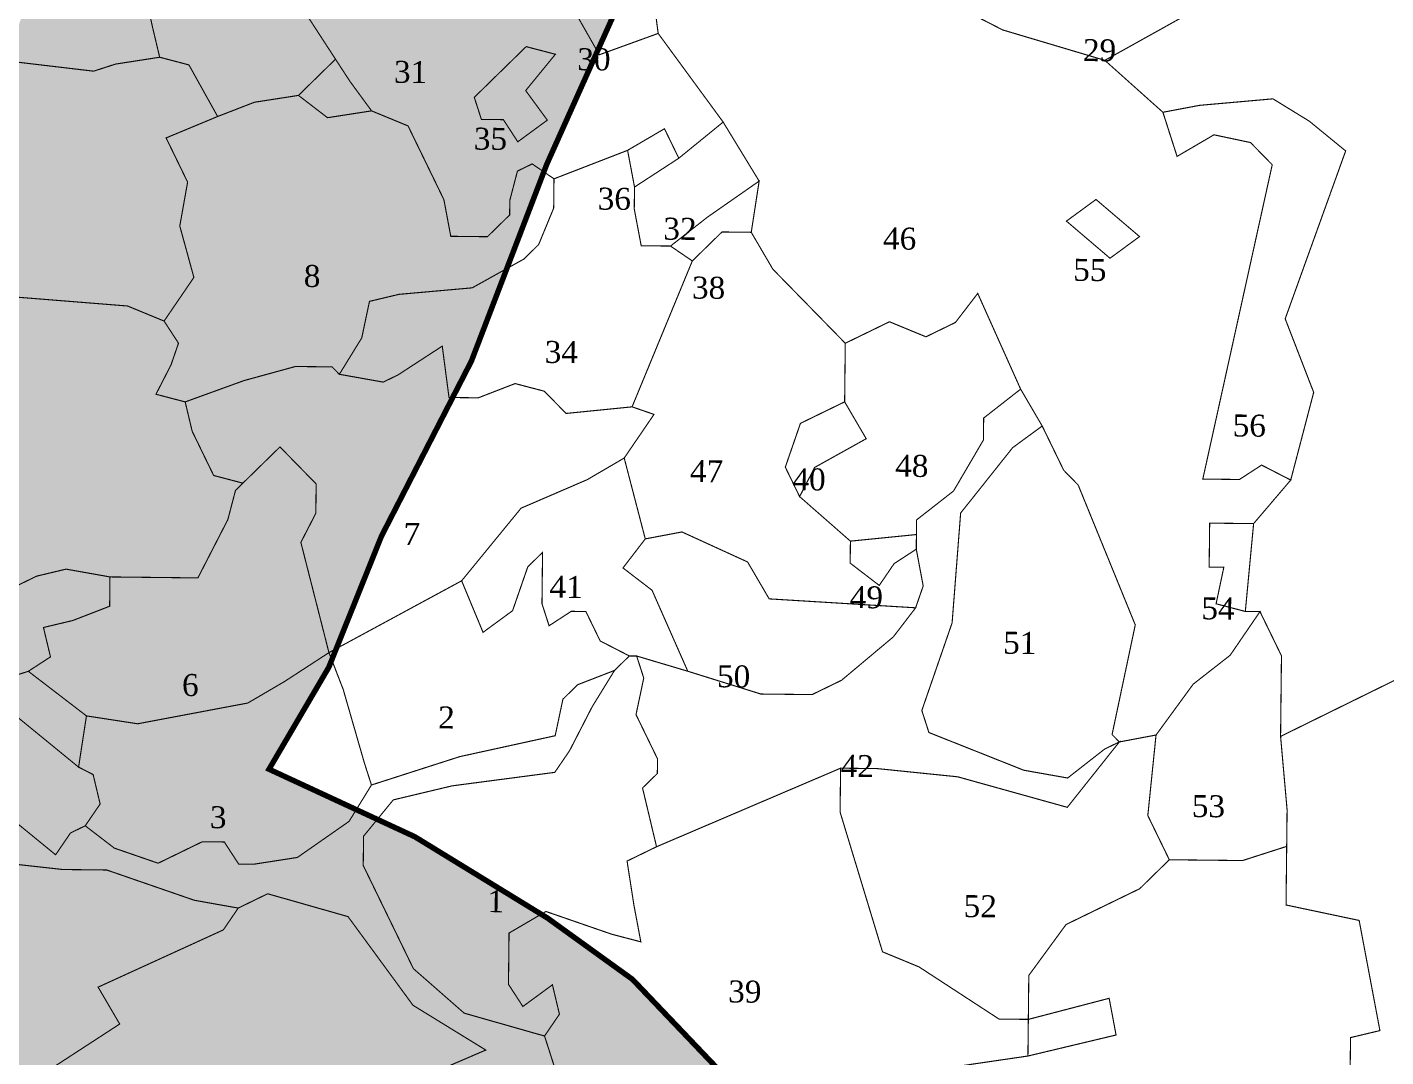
# Model space of a CAD drawing. Header units: metres. Extents: x 294533 to 301305, y 1963486 to 1977426.
# Drawn here: x 298158 to 298904, y 1970625 to 1971190 of the extents above; entities that cross this region are included whole.
import ezdxf

# ---------------------------------------------------------------- set-up
doc = ezdxf.new("R2010")
doc.units = ezdxf.units.M
for name, color, linetype in [('500M CRZ LINE', 11, 'Continuous'), ('NDZ-500M FROM CRZ', 2, 'Continuous'), ('SURVEY NO.', 7, 'Continuous'), ('SURVEY PLOT BOUNDARY', 35, 'Continuous')]:
    doc.layers.add(name, color=color, linetype=linetype)
doc.styles.get("Standard").update_dxf_attribs({"font": 'times.ttf'})

# ---------------------------------------------------------------- blocks, each defined once
blk = doc.blocks.new('45')
at = {"layer": 'NDZ-500M FROM CRZ'}
h = blk.add_hatch(dxfattribs=at)
h.set_pattern_fill('CROSS', color=256, scale=3.014525, angle=-0.63238)
h.set_pattern_definition([(359.36762, (281684.086, 1962845.993), (19.352338, 18.929796), [9.571116, -28.71335]), (89.36762, (281688.818, 1962841.155), (-18.929796, 19.352338), [9.571116, -28.71335])])
h.paths.add_polyline_path([(298535.73, 1972012.53), (298522.84, 1972119.2), (298491.8, 1972220.04), (298440.76, 1972329.14), (298387.66, 1972434.25), (298362.24, 1972498.85), (298355, 1972571.29), (298344.33, 1972623.4), (298316.52, 1972726.48), (298265.45, 1972845.7), (298228.3, 1972926.44), (298179.17, 1973027.48), (298128.83, 1973098.86), (298066.95, 1973162.73), (298038.25, 1973187.82), (298028.67, 1973230.14), (297997.41, 1973310.88), (297983.06, 1973338.41), (297834.34, 1973337.98), (297844.6, 1973190.42), (297963.71, 1973170.56), (297995.84, 1973101.98), (297991.17, 1973109.95), (297999.03, 1973093.79), (298002.26, 1973088.27), (298069.73, 1972944.27), (298126.29, 1972605.97), (298059.49, 1972430.93), (298063.96, 1972421.74), (298091.52, 1972369.18), (298099.42, 1972357.03), (298099.38, 1972353.01), (298114.97, 1972308.62), (298114.92, 1972304.6), (298138.46, 1972252.08), (298138.41, 1972248.06), (298142.3, 1972235.96), (298146.23, 1972227.87), (298150.2, 1972223.81), (298150.16, 1972219.79), (298154.09, 1972211.71), (298158.06, 1972207.64), (298162.08, 1972207.6), (298169.99, 1972195.45), (298177.89, 1972183.3), (298177.85, 1972179.29), (298181.82, 1972175.22), (298185.75, 1972167.14), (298189.68, 1972159.06), (298197.59, 1972146.91), (298201.56, 1972142.84), (298206.74, 1972126.71), (298209.42, 1972126.68), (298213.26, 1972110.56), (298217.19, 1972102.47), (298221.08, 1972090.37), (298221.03, 1972086.35), (298224.92, 1972074.25), (298228.81, 1972062.14), (298232.69, 1972050.04), (298232.65, 1972046.02), (298236.53, 1972033.92), (298236.4, 1972021.86), (298236.22, 1972005.78), (298236.18, 1972001.76), (298236.09, 1971993.73), (298236.04, 1971989.71), (298235.96, 1971981.67), (298239.89, 1971973.58), (298243.64, 1971949.42), (298247.44, 1971929.28), (298251.28, 1971913.16), (298251.14, 1971901.1), (298255.07, 1971893.02), (298254.98, 1971884.98), (298254.9, 1971876.94), (298258.87, 1971872.88), (298258.78, 1971864.84), (298258.69, 1971856.8), (298258.6, 1971848.76), (298262.53, 1971840.68), (298262.36, 1971824.6), (298262.22, 1971812.54), (298262.18, 1971808.52), (298258.03, 1971796.51), (298257.98, 1971792.49), (298257.89, 1971784.45), (298261.91, 1971784.4), (298261.78, 1971772.34), (298261.65, 1971760.29), (298257.5, 1971748.27), (298257.41, 1971740.23), (298261.34, 1971732.15), (298261.2, 1971720.09), (298261.03, 1971704.01), (298260.85, 1971687.94), (298264.73, 1971675.83), (298264.6, 1971663.77), (298264.56, 1971659.76), (298264.51, 1971655.74), (298264.33, 1971639.66), (298264.2, 1971627.6), (298264.07, 1971615.54), (298259.92, 1971603.53), (298259.74, 1971587.45), (298255.68, 1971583.47), (298255.59, 1971575.44), (298251.52, 1971571.46), (298251.48, 1971567.44), (298251.35, 1971555.38), (298247.19, 1971543.37), (298247.15, 1971539.35), (298247.02, 1971527.29), (298242.87, 1971515.28), (298238.71, 1971503.26), (298234.61, 1971495.27), (298230.5, 1971487.27), (298230.37, 1971475.22), (298226.3, 1971471.24), (298221.93, 1971439.13), (298221.88, 1971435.11), (298217.78, 1971427.11), (298217.73, 1971423.1), (298217.6, 1971411.04), (298213.45, 1971399.02), (298209.25, 1971382.99), (298205.14, 1971374.99), (298209.03, 1971362.89), (298208.98, 1971358.87), (298208.85, 1971346.81), (298204.7, 1971334.8), (298204.52, 1971318.72), (298200.46, 1971314.75), (298200.41, 1971310.73), (298200.37, 1971306.71), (298196.17, 1971290.67), (298192.02, 1971278.66), (298187.87, 1971266.65), (298179.7, 1971254.68), (298171.57, 1971246.73), (298171.53, 1971242.71), (298167.47, 1971238.73), (298163.36, 1971230.74), (298159.25, 1971222.74), (298159.07, 1971206.67), (298155.01, 1971202.69), (298154.92, 1971194.65), (298150.77, 1971182.64), (298146.66, 1971174.64), (298142.51, 1971162.63), (298138.36, 1971150.61), (298134.21, 1971138.6), (298130.05, 1971126.59), (298121.88, 1971114.62), (298113.71, 1971102.65), (298109.6, 1971094.65), (298105.54, 1971090.68), (298101.48, 1971086.7), (298101.43, 1971082.68), (298101.39, 1971078.66), (298097.28, 1971070.67), (298093.22, 1971066.69), (298093.17, 1971062.67), (298089.02, 1971050.66), (298080.9, 1971042.71), (298076.74, 1971030.7), (298072.68, 1971026.72), (298072.64, 1971022.7), (298072.55, 1971014.66), (298068.4, 1971002.65), (298064.29, 1970994.65), (298056.03, 1970974.65), (298051.88, 1970962.63), (298043.71, 1970950.66), (298043.66, 1970946.64), (298027.32, 1970922.7), (298023.21, 1970914.71), (298019.15, 1970910.73), (298011.02, 1970902.78), (298006.92, 1970894.79), (297998.79, 1970886.84), (297998.75, 1970882.82), (297998.7, 1970878.8), (297994.68, 1970878.84), (297986.42, 1970858.84), (297978.25, 1970846.87), (297970.13, 1970838.92), (297961.95, 1970826.95), (297953.83, 1970819), (297945.66, 1970807.03), (297933.51, 1970799.12), (297921.37, 1970791.21), (297913.29, 1970787.28), (297901.14, 1970779.38), (297889.04, 1970775.49), (297876.94, 1970771.61), (297864.84, 1970767.72), (297856.76, 1970763.79), (297852.69, 1970759.81), (297852.65, 1970755.79), (297856.53, 1970743.69), (297860.51, 1970739.63), (297864.39, 1970727.52), (297872.25, 1970711.36), (297872.17, 1970703.32), (297876.05, 1970691.22), (297883.91, 1970675.05), (297883.82, 1970667.01), (297887.75, 1970658.93), (297891.59, 1970642.81), (297891.46, 1970630.75), (297895.44, 1970626.68), (297895.35, 1970618.64), (297895.17, 1970602.57), (297895.04, 1970590.51), (297894.95, 1970582.47), (297923.03, 1970578.14), (297935.09, 1970578.01), (298007.25, 1970561.13), (298015.29, 1970561.04), (298027.3, 1970556.89), (298103.39, 1970531.93), (298107.37, 1970527.87), (298187.48, 1970502.86), (298195.47, 1970498.75), (298207.44, 1970490.58), (298219.45, 1970486.43), (298251.42, 1970470), (298251.38, 1970465.98), (298255.4, 1970465.93), (298275.36, 1970453.65), (298283.35, 1970449.54), (298291.3, 1970441.42), (298303.27, 1970433.24), (298307.24, 1970429.18), (298323.14, 1970412.92), (298327.12, 1970408.86), (298339.04, 1970396.67), (298374.77, 1970356.08), (298378.7, 1970347.99), (298386.6, 1970335.85), (298394.55, 1970327.72), (298426.12, 1970275.11), (298430.01, 1970263.01), (298433.98, 1970258.94), (298441.89, 1970246.8), (298445.82, 1970238.71), (298457.61, 1970214.46), (298457.56, 1970210.44), (298461.45, 1970198.34), (298465.34, 1970186.24), (298465.25, 1970178.2), (298473.28, 1970178.11), (298485.3, 1970173.96), (298497.31, 1970169.81), (298505.26, 1970161.68), (298517.23, 1970153.51), (298529.19, 1970145.33), (298533.21, 1970145.29), (298553.13, 1970128.99), (298569.03, 1970112.73), (298608.86, 1970080.14), (298612.83, 1970076.07), (298644.67, 1970047.58), (298648.65, 1970043.52), (298656.6, 1970035.39), (298676.47, 1970015.07), (298676.43, 1970011.05), (298684.42, 1970006.94), (298700.27, 1969986.67), (298724.03, 1969954.25), (298731.98, 1969946.12), (298739.93, 1969937.99), (298739.88, 1969933.97), (298743.86, 1969929.91), (298751.76, 1969917.76), (298755.74, 1969913.7), (298759.67, 1969905.61), (298763.6, 1969897.53), (298783.42, 1969873.19), (298791.33, 1969861.04), (298791.24, 1969853.01), (298803.16, 1969840.81), (298815.04, 1969824.6), (298822.9, 1969808.44), (298826.88, 1969804.37), (298842.69, 1969780.08), (298842.64, 1969776.06), (298850.55, 1969763.91), (298854.48, 1969755.83), (298858.36, 1969743.73), (298866.22, 1969727.56), (298870.11, 1969715.46), (298870.06, 1969711.44), (298873.99, 1969703.35), (298873.95, 1969699.33), (298877.92, 1969695.27), (298877.88, 1969691.25), (298881.81, 1969683.17), (298885.74, 1969675.08), (298885.7, 1969671.07), (298885.61, 1969663.03), (298889.54, 1969654.94), (298893.47, 1969646.86), (298893.42, 1969642.84), (298898.86, 1969625.9), (298905.26, 1969622.61), (298905.21, 1969618.59), (298913.21, 1969614.48), (298917.18, 1969610.42), (298925.17, 1969606.31), (298929.19, 1969606.27), (298941.21, 1969602.11), (298945.18, 1969598.05), (298953.17, 1969593.94), (298961.17, 1969589.83), (298965.14, 1969585.77), (298977.15, 1969581.62), (298989.12, 1969573.45), (298997.07, 1969565.32), (299009.04, 1969557.15), (299012.97, 1969549.06), (299024.93, 1969540.89), (299032.88, 1969532.76), (299044.85, 1969524.59), (299052.76, 1969512.44), (299060.71, 1969504.32), (299068.61, 1969492.17), (299076.51, 1969480.02), (299080.44, 1969471.94), (299088.35, 1969459.79), (299092.23, 1969447.69), (299096.08, 1969431.57), (299099.96, 1969419.46), (299099.83, 1969407.41), (299103.71, 1969395.3), (299103.54, 1969379.22), (299103.49, 1969375.21), (299103.36, 1969363.15), (299107.25, 1969351.04), (299111.13, 1969338.94), (299115.02, 1969326.84), (299118.9, 1969314.74), (299122.79, 1969302.63), (299122.7, 1969294.59), (299126.58, 1969282.49), (299126.41, 1969266.41), (299126.27, 1969254.36), (299126.14, 1969242.3), (299126.01, 1969230.24), (299133.91, 1969218.09), (299141.82, 1969205.94), (299145.7, 1969193.84), (299149.59, 1969181.74), (299153.47, 1969169.64), (299157.36, 1969157.53), (299161.25, 1969145.43), (299161.07, 1969129.35), (299160.98, 1969121.31), (299160.89, 1969113.28), (299164.87, 1969109.21), (299164.73, 1969097.15), (299168.66, 1969089.07), (299168.62, 1969085.05), (299172.59, 1969080.99), (299204.21, 1969032.4), (299204.12, 1969024.36), (299212.07, 1969016.23), (299215.96, 1969004.13), (299219.84, 1968992.03), (299223.68, 1968975.9), (299227.57, 1968963.8), (299231.46, 1968951.7), (299239.36, 1968939.55), (299243.29, 1968931.47), (299247.18, 1968919.37), (299251.15, 1968915.3), (299255.04, 1968903.2), (299260.86, 1968885.04), (299262.85, 1968883.01), (299270.76, 1968870.87), (299274.64, 1968858.76), (299282.55, 1968846.62), (299286.52, 1968842.55), (299290.41, 1968830.45), (299298.31, 1968818.3), (299298.27, 1968814.28), (299302.2, 1968806.2), (299307.32, 1968784.7), (299309.97, 1968781.99), (299313.85, 1968769.89), (299317.78, 1968761.81), (299321.76, 1968757.74), (299321.71, 1968753.72), (299325.69, 1968749.66), (299329.57, 1968737.56), (299333.55, 1968733.49), (299333.46, 1968725.46), (299337.35, 1968713.35), (299341.19, 1968697.23), (299341.14, 1968693.21), (299345.03, 1968681.11), (299344.85, 1968665.03), (299348.83, 1968660.97), (299356.77, 1968652.84), (299356.73, 1968648.82), (299364.68, 1968640.69), (299376.65, 1968632.52), (299384.6, 1968624.39), (299392.54, 1968616.26), (299392.5, 1968612.25), (299400.4, 1968600.1), (299408.31, 1968587.95), (299412.28, 1968583.89), (299412.24, 1968579.87), (299416.17, 1968571.78), (299420.19, 1968571.74), (299420.14, 1968567.72), (299424.03, 1968555.62), (299431.93, 1968543.47), (299435.82, 1968531.37), (299435.64, 1968515.29), (299439.53, 1968503.19), (299439.39, 1968491.13), (299443.24, 1968475.01), (299439.13, 1968467.01), (299439.08, 1968462.99), (299443.1, 1968462.95), (299451.01, 1968450.8), (299458.96, 1968442.67), (299466.91, 1968434.55), (299474.81, 1968422.4), (299482.71, 1968410.25), (299490.62, 1968398.1), (299494.51, 1968386), (299498.48, 1968381.94), (299502.32, 1968365.82), (299502.28, 1968361.8), (299506.16, 1968349.69), (299510.14, 1968345.63), (299518.09, 1968337.5), (299526.03, 1968329.37), (299538, 1968321.2), (299545.95, 1968313.08), (299549.88, 1968304.99), (299573.68, 1968276.59), (299581.59, 1968264.44), (299589.49, 1968252.3), (299597.4, 1968240.15), (299597.35, 1968236.13), (299613.07, 1968203.8), (299617, 1968195.71), (299620.89, 1968183.61), (299624.77, 1968171.51), (299628.75, 1968167.44), (299632.63, 1968155.34), (299636.52, 1968143.24), (299636.48, 1968139.22), (299640.36, 1968127.12), (299644.29, 1968119.03), (299644.25, 1968115.01), (299648.22, 1968110.95), (299656.13, 1968098.8), (299660.06, 1968090.72), (299667.96, 1968078.57), (299671.85, 1968066.47), (299675.78, 1968058.39), (299727.89, 1968045.75), (299761.76, 1968019.25), (299794.97, 1967989.18), (299817.36, 1967958.33), (299831.22, 1967940.09), (299869.27, 1967927.61), (299899.32, 1967919.24), (299931.38, 1967910.85), (299953.29, 1967892.51), (299992.74, 1967825.75), (300014.27, 1967773.25), (300038.25, 1967760.93), (300083.03, 1967724.28), (300074.73, 1967788.67), (300055.83, 1967897.41), (300024.7, 1967990.22), (299985.58, 1968087.13), (299934.71, 1968212.31), (299887.68, 1968321.36), (299848.41, 1968404.21), (299769.2, 1968511.61), (299729.77, 1968580.38), (299700.67, 1968675.17), (299643.53, 1968778.31), (299580.69, 1968911.66), (299545.41, 1968992.45), (299494.54, 1969117.63), (299459.13, 1969186.36), (299414.86, 1969363.73), (299390.03, 1969480.58), (299370.73, 1969553.15), (299339.33, 1969621.84), (299299.81, 1969682.57), (299242.27, 1969749.54), (299192.5, 1969792.3), (299148.09, 1969824.18), (299125.16, 1969881.48), (299081.2, 1969960.33), (299014.63, 1970063.6), (298956.72, 1970147.68), (298852.1, 1970268.4), (298781.88, 1970325.97), (298710.71, 1970386.54), (298681.08, 1970433.09), (298623.79, 1970522.17), (298551.17, 1970604.04), (298490.41, 1970667.82), (298443.84, 1970701.41), (298371.03, 1970746.05), (298291.05, 1970783.11), (298323.83, 1970839.03), (298352.76, 1970911.07), (298402.05, 1971007.01), (298443.43, 1971115.09), (298484.64, 1971207.09), (298501.56, 1971283.28), (298510.35, 1971351.53), (298531.47, 1971443.75), (298558.92, 1971564.05), (298565.86, 1971646.38), (298559.26, 1971777.1), (298556.4, 1971881.65)])
at = {"layer": '500M CRZ LINE', "ltscale": 0.1, "const_width": 3.01, "flags": 128}
blk.add_lwpolyline([(298559.26, 1971777.1), (298565.86, 1971646.38), (298558.92, 1971564.05), (298531.47, 1971443.75), (298510.35, 1971351.53), (298501.56, 1971283.28), (298484.64, 1971207.09), (298443.43, 1971115.09), (298402.05, 1971007.01), (298352.76, 1970911.07), (298323.83, 1970839.03), (298291.05, 1970783.11), (298371.03, 1970746.05), (298443.84, 1970701.41), (298490.41, 1970667.82), (298551.17, 1970604.04)], dxfattribs=at)
at = {"layer": 'NDZ-500M FROM CRZ', "flags": 128}
blk.add_lwpolyline([(298551.17, 1970604.04), (298490.41, 1970667.82), (298443.84, 1970701.41), (298371.03, 1970746.05), (298291.05, 1970783.11), (298323.83, 1970839.03), (298352.76, 1970911.07), (298402.05, 1971007.01), (298443.43, 1971115.09), (298484.64, 1971207.09), (298501.56, 1971283.28), (298510.35, 1971351.53), (298531.47, 1971443.75), (298558.92, 1971564.05), (298565.86, 1971646.38), (298559.26, 1971777.1)], dxfattribs=at)
at = {"layer": 'SURVEY PLOT BOUNDARY', "lineweight": 18, "const_width": 0.603}
for points in [[(299213.67, 1970981.97), (298845.92, 1970801.11), (298846.41, 1970845.32), (298834.62, 1970869.57), (298826.58, 1970869.66), (298831.13, 1970917.85), (298851.49, 1970941.75), (298864.08, 1970989.85), (298848.45, 1971030.22), (298881.62, 1971122.31), (298861.7, 1971138.61), (298841.74, 1971150.89), (298801.51, 1971147.32), (298781.37, 1971143.52), (298749.53, 1971172.01), (298806.15, 1971203.54), (298794.4, 1971231.81), (298839.1, 1971275.54), (298879.68, 1971311.27), (298944.47, 1971354.77)], [(298444.63, 1971223.61), (298472.23, 1971175.07), (298504.51, 1971186.77), (298540.15, 1971138.14), (298515.82, 1971118.31), (298507.96, 1971134.48), (298487.73, 1971122.64), (298447.36, 1971107), (298435.4, 1971115.18), (298427.31, 1971111.25), (298423.12, 1971095.21), (298423.03, 1971087.17), (298410.84, 1971075.25), (298390.74, 1971075.47), (298386.95, 1971095.61), (298379.09, 1971111.78), (298367.3, 1971136.03), (298347.29, 1971144.29), (298335.41, 1971160.5), (298327.51, 1971172.65), (298311.7, 1971196.94)], [(298677.46, 1971196.92), (298693.44, 1971188.71), (298749.53, 1971172.01), (298781.37, 1971143.52), (298789.14, 1971119.31), (298809.37, 1971131.15), (298829.42, 1971126.91), (298841.34, 1971114.72), (298803.26, 1970942.28), (298823.36, 1970942.06), (298835.5, 1970949.96), (298851.49, 1970941.75), (298831.13, 1970917.85), (298807.02, 1970918.12), (298806.75, 1970894), (298814.79, 1970893.91), (298810.55, 1970873.86), (298826.58, 1970869.66), (298834.62, 1970869.57), (298818.27, 1970845.63), (298798, 1970829.78), (298777.6, 1970801.86), (298757.46, 1970798.07), (298753.49, 1970802.13), (298757.73, 1970822.18), (298766.21, 1970862.29), (298734.9, 1970939.01), (298726.95, 1970947.14), (298715.16, 1970971.39), (298703.33, 1970991.62), (298679.79, 1971044.14), (298667.56, 1971028.2), (298651.39, 1971020.33), (298631.39, 1971028.59), (298607.14, 1971016.8), (298567.4, 1971057.44), (298555.56, 1971077.67), (298559.89, 1971105.76), (298540.15, 1971138.14), (298504.51, 1971186.77), (298500.81, 1971214.95)], [(298097.02, 1971046.55), (298213.47, 1971037.23), (298233.48, 1971028.97), (298241.38, 1971016.82), (298237.23, 1971004.81), (298229.02, 1970988.82), (298245.05, 1970984.62), (298248.89, 1970968.5), (298260.68, 1970944.25), (298276.71, 1970940.05), (298272.65, 1970936.08), (298268.45, 1970920.04), (298252.02, 1970888.06), (298203.79, 1970888.6), (298179.73, 1970892.88), (298163.61, 1970889.04), (298139.36, 1970877.25)], [(298883.8, 1970591.65), (298884.29, 1970635.87), (298900.41, 1970639.71), (298889.02, 1970700.14), (298848.92, 1970708.62), (298849.23, 1970736.75), (298849.27, 1970740.77), (298849.49, 1970760.87), (298845.92, 1970801.11), (299213.67, 1970981.97), (299225.95, 1971001.93), (299230.01, 1971005.91), (299261.68, 1970961.34), (299289.32, 1970916.81), (299301.2, 1970900.6), (299348.54, 1970819.68), (299403.69, 1970718.57)], [(298155.51, 1970519.29), (298183.55, 1970510.94), (298207.66, 1970510.68), (298231.95, 1970526.49), (298341.26, 1970597.64), (298373.59, 1970613.37), (298409.93, 1970629.04), (298370.01, 1970653.6), (298334.37, 1970702.24), (298290.3, 1970714.78), (298274.14, 1970706.92), (298250.07, 1970711.21), (298202.02, 1970727.82), (298177.91, 1970728.08), (298137.76, 1970732.55)], [(298154.06, 1970752.47), (298173.98, 1970736.17), (298182.15, 1970748.14), (298190.23, 1970752.07), (298206.17, 1970739.83), (298230.2, 1970731.53), (298254.44, 1970743.32), (298266.5, 1970743.19), (298274.4, 1970731.04), (298282.44, 1970730.95), (298306.6, 1970734.7), (298334.95, 1970754.49), (298347.23, 1970774.45), (298395.63, 1970790), (298448.01, 1970801.48), (298452.25, 1970821.53), (298460.38, 1970829.48), (298480.56, 1970837.3), (298468.28, 1970817.34), (298455.96, 1970793.35), (298447.79, 1970781.38), (298391.44, 1970773.97), (298359.2, 1970766.28), (298342.9, 1970746.36), (298342.72, 1970730.28), (298370.23, 1970673.7), (298398.1, 1970649.27), (298442.17, 1970636.73), (298453.83, 1970600.42)], [(298630.84, 1970614.55), (298707.33, 1970625.76), (298755.68, 1970637.29), (298751.89, 1970657.43), (298707.55, 1970645.86), (298707.81, 1970669.98), (298728.22, 1970697.89), (298768.63, 1970717.54), (298784.88, 1970733.44), (298825.07, 1970733), (298849.27, 1970740.77), (298849.23, 1970736.75), (298848.92, 1970708.62), (298889.02, 1970700.14), (298900.41, 1970639.71), (298884.29, 1970635.87), (298883.8, 1970591.65)]]:
    blk.add_lwpolyline(points, dxfattribs=at)
for points in [[(298172.5, 1971331.14), (298184.12, 1971290.81), (298200.02, 1971274.55), (298215.74, 1971242.22), (298227.22, 1971189.83), (298231.06, 1971173.71), (298206.9, 1971169.96), (298194.8, 1971166.07), (298082.4, 1971179.37), (298058.29, 1971179.64), (298038.15, 1971175.84), (297994.04, 1971184.37), (297969.92, 1971184.63), (297978.23, 1971208.66), (297994.79, 1971252.7), (298003, 1971268.69), (298043.28, 1971276.28), (298063.6, 1971296.16), (298096.15, 1971331.98), (298140.31, 1971327.47)], [(298184.52, 1971326.98), (298212.52, 1971314.61), (298220.64, 1971322.56), (298248.42, 1971290.1), (298268.51, 1971289.88), (298276.42, 1971277.73), (298288.34, 1971265.54), (298300.26, 1971253.35), (298288.07, 1971241.42), (298295.89, 1971221.24), (298324.16, 1971232.98), (298339.96, 1971208.69), (298311.7, 1971196.94), (298327.51, 1971172.65), (298307.19, 1971152.77), (298283.04, 1971149.02), (298262.85, 1971141.2), (298247.09, 1971169.51), (298231.06, 1971173.71), (298227.22, 1971189.83), (298215.74, 1971242.22), (298200.02, 1971274.55), (298184.12, 1971290.81), (298172.5, 1971331.14)], [(298500.81, 1971214.95), (298504.51, 1971186.77), (298472.23, 1971175.07), (298444.63, 1971223.61), (298456.78, 1971231.52), (298476.69, 1971215.22), (298488.66, 1971207.05)], [(298806.15, 1971203.54), (298749.53, 1971172.01), (298693.44, 1971188.71), (298677.46, 1971196.92), (298725.73, 1971200.41), (298754.08, 1971220.2), (298790.43, 1971235.88), (298794.4, 1971231.81)], [(298058.29, 1971179.64), (298082.4, 1971179.37), (298194.8, 1971166.07), (298206.9, 1971169.96), (298231.06, 1971173.71), (298247.09, 1971169.51), (298262.85, 1971141.2), (298234.59, 1971129.45), (298246.38, 1971105.2), (298242.09, 1971081.13), (298249.82, 1971052.91), (298233.48, 1971028.97), (298213.47, 1971037.23), (298097.02, 1971046.55), (298072.95, 1971050.84), (298056.92, 1971055.04), (298069.37, 1971091.08), (298062.09, 1971159.5)], [(298427.49, 1971127.32), (298443.7, 1971139.2), (298431.82, 1971155.42), (298448.12, 1971175.34), (298432.09, 1971179.53), (298403.64, 1971151.71), (298407.53, 1971139.6), (298419.59, 1971139.47)], [(298427.49, 1971127.32), (298419.59, 1971139.47), (298407.53, 1971139.6), (298403.64, 1971151.71), (298432.09, 1971179.53), (298448.12, 1971175.34), (298431.82, 1971155.42), (298443.7, 1971139.2)], [(298327.51, 1971172.65), (298335.41, 1971160.5), (298347.29, 1971144.29), (298323.13, 1971140.54), (298307.19, 1971152.77)], [(298307.19, 1971152.77), (298323.13, 1971140.54), (298347.29, 1971144.29), (298367.3, 1971136.03), (298379.09, 1971111.78), (298386.95, 1971095.61), (298390.74, 1971075.47), (298410.84, 1971075.25), (298423.03, 1971087.17), (298423.12, 1971095.21), (298427.31, 1971111.25), (298435.4, 1971115.18), (298447.36, 1971107), (298447.19, 1971090.93), (298438.93, 1971070.92), (298430.8, 1971062.97), (298402.49, 1971047.2), (298362.26, 1971043.62), (298346.14, 1971039.78), (298341.9, 1971019.73), (298329.62, 1970999.77), (298325.65, 1971003.83), (298305.55, 1971004.05), (298277.33, 1970996.32), (298245.05, 1970984.62), (298229.02, 1970988.82), (298237.23, 1971004.81), (298241.38, 1971016.82), (298233.48, 1971028.97), (298249.82, 1971052.91), (298242.09, 1971081.13), (298246.38, 1971105.2), (298234.59, 1971129.45), (298262.85, 1971141.2), (298283.04, 1971149.02)], [(298861.7, 1971138.61), (298881.62, 1971122.31), (298848.45, 1971030.22), (298864.08, 1970989.85), (298851.49, 1970941.75), (298835.5, 1970949.96), (298823.36, 1970942.06), (298803.26, 1970942.28), (298841.34, 1971114.72), (298829.42, 1971126.91), (298809.37, 1971131.15), (298789.14, 1971119.31), (298781.37, 1971143.52), (298801.51, 1971147.32), (298841.74, 1971150.89)], [(298515.82, 1971118.31), (298503.67, 1971110.4), (298491.53, 1971102.5), (298487.73, 1971122.64), (298507.96, 1971134.48)], [(298515.82, 1971118.31), (298540.15, 1971138.14), (298559.89, 1971105.76), (298531.54, 1971085.98), (298511.27, 1971070.12), (298495.19, 1971070.3), (298491.39, 1971090.44), (298491.53, 1971102.5), (298503.67, 1971110.4)], [(298447.36, 1971107), (298487.73, 1971122.64), (298491.53, 1971102.5), (298491.39, 1971090.44), (298495.19, 1971070.3), (298511.27, 1971070.12), (298523.23, 1971061.95), (298490.19, 1970981.91), (298453.98, 1970978.29), (298442.06, 1970990.48), (298426.03, 1970994.68), (298405.84, 1970986.86), (298389.77, 1970987.04), (298386.06, 1971015.22), (298361.77, 1970999.41), (298353.69, 1970995.48), (298329.62, 1970999.77), (298341.9, 1971019.73), (298346.14, 1971039.78), (298362.26, 1971043.62), (298402.49, 1971047.2), (298430.8, 1971062.97), (298438.93, 1971070.92), (298447.19, 1971090.93)], [(298555.56, 1971077.67), (298539.49, 1971077.85), (298523.23, 1971061.95), (298511.27, 1971070.12), (298531.54, 1971085.98), (298559.89, 1971105.76)], [(298728.46, 1971083.8), (298752.35, 1971063.44), (298768.56, 1971075.32), (298744.67, 1971095.68)], [(298752.35, 1971063.44), (298728.46, 1971083.8), (298744.67, 1971095.68), (298768.56, 1971075.32)], [(298555.56, 1971077.67), (298567.4, 1971057.44), (298607.14, 1971016.8), (298606.79, 1970984.65), (298582.54, 1970972.85), (298574.24, 1970948.83), (298582.1, 1970932.66), (298609.96, 1970908.23), (298609.83, 1970896.17), (298625.77, 1970883.94), (298633.94, 1970895.91), (298646.09, 1970903.81), (298649.88, 1970883.67), (298645.73, 1970871.66), (298565.4, 1970876.56), (298553.56, 1970896.8), (298517.57, 1970913.27), (298497.43, 1970909.47), (298485.87, 1970953.82), (298502.21, 1970977.76), (298490.19, 1970981.91), (298523.23, 1971061.95), (298539.49, 1971077.85)], [(298703.33, 1970991.62), (298683.05, 1970975.76), (298682.92, 1970963.71), (298666.54, 1970935.75), (298646.26, 1970919.89), (298646.17, 1970911.85), (298609.96, 1970908.23), (298582.1, 1970932.66), (298590.31, 1970948.65), (298618.62, 1970964.42), (298606.79, 1970984.65), (298607.14, 1971016.8), (298631.39, 1971028.59), (298651.39, 1971020.33), (298667.56, 1971028.2), (298679.79, 1971044.14)], [(298245.05, 1970984.62), (298277.33, 1970996.32), (298305.55, 1971004.05), (298325.65, 1971003.83), (298329.62, 1970999.77), (298353.69, 1970995.48), (298361.77, 1970999.41), (298386.06, 1971015.22), (298389.77, 1970987.04), (298405.84, 1970986.86), (298426.03, 1970994.68), (298442.06, 1970990.48), (298453.98, 1970978.29), (298490.19, 1970981.91), (298502.21, 1970977.76), (298485.87, 1970953.82), (298465.64, 1970941.99), (298429.29, 1970926.31), (298396.7, 1970886.47), (298360.31, 1970866.77), (298323.91, 1970847.07), (298308.51, 1970907.54), (298316.72, 1970923.53), (298316.9, 1970939.61), (298297.03, 1970959.93), (298276.71, 1970940.05), (298260.68, 1970944.25), (298248.89, 1970968.5)], [(298715.16, 1970971.39), (298698.95, 1970959.51), (298670.42, 1970923.65), (298665.74, 1970863.4), (298649.13, 1970815.34), (298653.01, 1970803.24), (298705.04, 1970782.56), (298729.11, 1970778.28), (298749.38, 1970794.14), (298757.46, 1970798.07), (298728.93, 1970762.2), (298668.82, 1970778.94), (298624.66, 1970783.45), (298604.57, 1970783.67), (298503.61, 1970740.57), (298495.93, 1970772.81), (298504.05, 1970780.76), (298504.14, 1970788.8), (298492.35, 1970813.05), (298496.59, 1970833.1), (298492.71, 1970845.21), (298520.75, 1970836.86), (298560.8, 1970824.36), (298588.94, 1970824.05), (298605.1, 1970831.91), (298633.5, 1970855.71), (298645.73, 1970871.66), (298649.88, 1970883.67), (298646.09, 1970903.81), (298646.17, 1970911.85), (298646.26, 1970919.89), (298666.54, 1970935.75), (298682.92, 1970963.71), (298683.05, 1970975.76), (298703.33, 1970991.62)], [(298606.79, 1970984.65), (298618.62, 1970964.42), (298590.31, 1970948.65), (298582.1, 1970932.66), (298574.24, 1970948.83), (298582.54, 1970972.85)], [(298715.16, 1970971.39), (298726.95, 1970947.14), (298734.9, 1970939.01), (298766.21, 1970862.29), (298757.73, 1970822.18), (298753.49, 1970802.13), (298757.46, 1970798.07), (298749.38, 1970794.14), (298729.11, 1970778.28), (298705.04, 1970782.56), (298653.01, 1970803.24), (298649.13, 1970815.34), (298665.74, 1970863.4), (298670.42, 1970923.65), (298698.95, 1970959.51)], [(298276.71, 1970940.05), (298297.03, 1970959.93), (298316.9, 1970939.61), (298316.72, 1970923.53), (298308.51, 1970907.54), (298323.91, 1970847.07), (298299.62, 1970831.26), (298279.4, 1970819.42), (298218.98, 1970808.03), (298190.89, 1970812.36), (298159.01, 1970836.83), (298171.16, 1970844.74), (298167.31, 1970860.86), (298183.43, 1970864.7), (298203.62, 1970872.52), (298203.79, 1970888.6), (298252.02, 1970888.06), (298268.45, 1970920.04), (298272.65, 1970936.08)], [(298497.43, 1970909.47), (298485.2, 1970893.53), (298501.14, 1970881.29), (298520.75, 1970836.86), (298492.71, 1970845.21), (298488.69, 1970845.25), (298472.7, 1970853.47), (298464.84, 1970869.63), (298456.8, 1970869.72), (298444.66, 1970861.82), (298440.77, 1970873.92), (298441.08, 1970902.06), (298432.96, 1970894.11), (298424.65, 1970870.08), (298408.44, 1970858.2), (298396.7, 1970886.47), (298429.29, 1970926.31), (298465.64, 1970941.99), (298485.87, 1970953.82)], [(297894.48, 1970904.07), (297906.76, 1970924.03), (297918.55, 1970899.78), (297958.42, 1970871.2), (298002.45, 1970854.64), (298022.55, 1970854.42), (298054.52, 1970837.98), (298146.91, 1970832.94), (298159.01, 1970836.83), (298190.89, 1970812.36), (298186.57, 1970784.27), (298146.73, 1970816.87), (298102.57, 1970821.37), (298058.32, 1970817.84), (298022.37, 1970838.34), (297966.2, 1970847), (297930.29, 1970871.52), (297906.49, 1970899.92)], [(298831.13, 1970917.85), (298826.58, 1970869.66), (298810.55, 1970873.86), (298814.79, 1970893.91), (298806.75, 1970894), (298807.02, 1970918.12)], [(298497.43, 1970909.47), (298517.57, 1970913.27), (298553.56, 1970896.8), (298565.4, 1970876.56), (298645.73, 1970871.66), (298633.5, 1970855.71), (298605.1, 1970831.91), (298588.94, 1970824.05), (298560.8, 1970824.36), (298520.75, 1970836.86), (298501.14, 1970881.29), (298485.2, 1970893.53)], [(298646.17, 1970911.85), (298646.09, 1970903.81), (298633.94, 1970895.91), (298625.77, 1970883.94), (298609.83, 1970896.17), (298609.96, 1970908.23)], [(297873.98, 1970868.12), (297894.48, 1970904.07), (297906.49, 1970899.92), (297930.29, 1970871.52), (297966.2, 1970847), (298022.37, 1970838.34), (298058.32, 1970817.84), (298102.57, 1970821.37), (298146.73, 1970816.87), (298186.57, 1970784.27), (298194.56, 1970780.16), (298198.4, 1970764.04), (298190.23, 1970752.07), (298182.15, 1970748.14), (298173.98, 1970736.17), (298154.06, 1970752.47), (298137.85, 1970740.59), (298026.12, 1970814.18), (297993.75, 1970794.44), (297961.78, 1970810.87), (297882.02, 1970868.03)], [(297918.55, 1970899.78), (297942.62, 1970895.5), (297994.9, 1970898.94), (298011.07, 1970906.8), (298031.07, 1970898.54), (298079.3, 1970898.01), (298103.28, 1970885.69), (298139.36, 1970877.25), (298163.61, 1970889.04), (298179.73, 1970892.88), (298203.79, 1970888.6), (298203.62, 1970872.52), (298183.43, 1970864.7), (298167.31, 1970860.86), (298171.16, 1970844.74), (298159.01, 1970836.83), (298146.91, 1970832.94), (298054.52, 1970837.98), (298022.55, 1970854.42), (298002.45, 1970854.64), (297958.42, 1970871.2)], [(298323.91, 1970847.07), (298360.31, 1970866.77), (298396.7, 1970886.47), (298408.44, 1970858.2), (298424.65, 1970870.08), (298432.96, 1970894.11), (298441.08, 1970902.06), (298440.77, 1970873.92), (298444.66, 1970861.82), (298456.8, 1970869.72), (298464.84, 1970869.63), (298472.7, 1970853.47), (298488.69, 1970845.25), (298480.56, 1970837.3), (298460.38, 1970829.48), (298452.25, 1970821.53), (298448.01, 1970801.48), (298395.63, 1970790), (298347.23, 1970774.45), (298343.34, 1970786.56), (298331.73, 1970826.88)], [(298849.27, 1970740.77), (298825.07, 1970733), (298784.88, 1970733.44), (298773.09, 1970757.69), (298777.6, 1970801.86), (298798, 1970829.78), (298818.27, 1970845.63), (298834.62, 1970869.57), (298846.41, 1970845.32), (298845.92, 1970801.11), (298849.49, 1970760.87)], [(298323.91, 1970847.07), (298331.73, 1970826.88), (298343.34, 1970786.56), (298347.23, 1970774.45), (298334.95, 1970754.49), (298306.6, 1970734.7), (298282.44, 1970730.95), (298274.4, 1970731.04), (298266.5, 1970743.19), (298254.44, 1970743.32), (298230.2, 1970731.53), (298206.17, 1970739.83), (298190.23, 1970752.07), (298198.4, 1970764.04), (298194.56, 1970780.16), (298186.57, 1970784.27), (298190.89, 1970812.36), (298218.98, 1970808.03), (298279.4, 1970819.42), (298299.62, 1970831.26)], [(298492.71, 1970845.21), (298496.59, 1970833.1), (298492.35, 1970813.05), (298504.14, 1970788.8), (298504.05, 1970780.76), (298495.93, 1970772.81), (298503.61, 1970740.57), (298487.44, 1970732.71), (298491.2, 1970708.55), (298494.99, 1970688.4), (298478.96, 1970692.6), (298442.93, 1970705.06), (298422.7, 1970693.22), (298422.39, 1970665.09), (298430.29, 1970652.94), (298446.5, 1970664.82), (298450.34, 1970648.7), (298442.17, 1970636.73), (298398.1, 1970649.27), (298370.23, 1970673.7), (298342.72, 1970730.28), (298342.9, 1970746.36), (298359.2, 1970766.28), (298391.44, 1970773.97), (298447.79, 1970781.38), (298455.96, 1970793.35), (298468.28, 1970817.34), (298480.56, 1970837.3), (298488.69, 1970845.25)], [(298757.46, 1970798.07), (298777.6, 1970801.86), (298773.09, 1970757.69), (298784.88, 1970733.44), (298768.63, 1970717.54), (298728.22, 1970697.89), (298707.81, 1970669.98), (298707.55, 1970645.86), (298691.47, 1970646.04), (298647.58, 1970674.66), (298627.57, 1970682.92), (298604.3, 1970759.56), (298604.57, 1970783.67), (298624.66, 1970783.45), (298668.82, 1970778.94), (298728.93, 1970762.2)], [(298604.57, 1970783.67), (298604.3, 1970759.56), (298627.57, 1970682.92), (298647.58, 1970674.66), (298691.47, 1970646.04), (298707.55, 1970645.86), (298707.33, 1970625.76), (298630.84, 1970614.55), (298614.67, 1970606.68), (298453.83, 1970600.42), (298442.17, 1970636.73), (298450.34, 1970648.7), (298446.5, 1970664.82), (298430.29, 1970652.94), (298422.39, 1970665.09), (298422.7, 1970693.22), (298442.93, 1970705.06), (298478.96, 1970692.6), (298494.99, 1970688.4), (298491.2, 1970708.55), (298487.44, 1970732.71), (298503.61, 1970740.57)], [(298137.76, 1970732.55), (298177.91, 1970728.08), (298202.02, 1970727.82), (298250.07, 1970711.21), (298274.14, 1970706.92), (298265.97, 1970694.95), (298197.29, 1970663.55), (298209.13, 1970643.32), (298160.54, 1970611.7), (298148.36, 1970599.77), (298055.92, 1970600.79), (298036.58, 1970669.34), (298044.71, 1970677.29), (298052.88, 1970689.26), (298053.01, 1970701.32), (298073.28, 1970717.18), (298101.55, 1970728.93)], [(298148.36, 1970599.77), (298160.54, 1970611.7), (298209.13, 1970643.32), (298197.29, 1970663.55), (298265.97, 1970694.95), (298274.14, 1970706.92), (298290.3, 1970714.78), (298334.37, 1970702.24), (298370.01, 1970653.6), (298409.93, 1970629.04), (298373.59, 1970613.37), (298341.26, 1970597.64), (298231.95, 1970526.49), (298207.97, 1970538.81), (298152.24, 1970587.67)], [(298707.55, 1970645.86), (298751.89, 1970657.43), (298755.68, 1970637.29), (298707.33, 1970625.76)]]:
    blk.add_lwpolyline(points, close=True, dxfattribs=at)
at = {"layer": 'SURVEY NO.', "attachment_point": 7, "rotation": 359.36762}
for s, insert, char_height in [('30', (298460.08, 1971166.47), 12.058), ('29', (298737.46, 1971171.45), 12.058), ('31', (298359.52, 1971159.54), 12.058), ('35', (298403.33, 1971122.88), 12.058), ('36', (298471.29, 1971089.97), 12.058), ('32', (298507.28, 1971073.49), 12.058), ('46', (298627.8, 1971068.14), 12.058), ('8', (298310.05, 1971047.53), 12.06), ('55', (298732.12, 1971050.91), 12.058), ('38', (298523, 1971041.16), 12.058), ('34', (298442.23, 1971005.87), 12.058), ('56', (298819.6, 1970965.53), 12.058), ('48', (298634.47, 1970943.45), 12.058), ('47', (298521.89, 1970940.67), 12.058), ('40', (298578.11, 1970936.03), 12.058), ('7', (298364.76, 1970906.23), 12.06), ('41', (298444.83, 1970877.21), 12.058), ('49', (298609.55, 1970871.37), 12.058), ('54', (298802.41, 1970865.22), 12.058), ('51', (298693.68, 1970846.32), 12.058), ('6', (298243.26, 1970823.15), 12.06), ('50', (298536.73, 1970827.95), 12.058), ('2', (298383.75, 1970805.52), 12.06), ('42', (298604.51, 1970778.96), 12.058), ('53', (298797.2, 1970756.74), 12.058), ('3', (298258.54, 1970750.62), 12.06), ('1', (298410.77, 1970704.72), 12.06), ('52', (298671.99, 1970701.84), 12.058), ('39', (298542.86, 1970655.03), 12.058)]:
    blk.add_mtext(s, dxfattribs=dict(at, insert=insert, char_height=char_height))

msp = doc.modelspace()

# ---------------------------------------------------------------- block references
msp.add_blockref('45', (0, 0))

doc.saveas('drawing.dxf')
